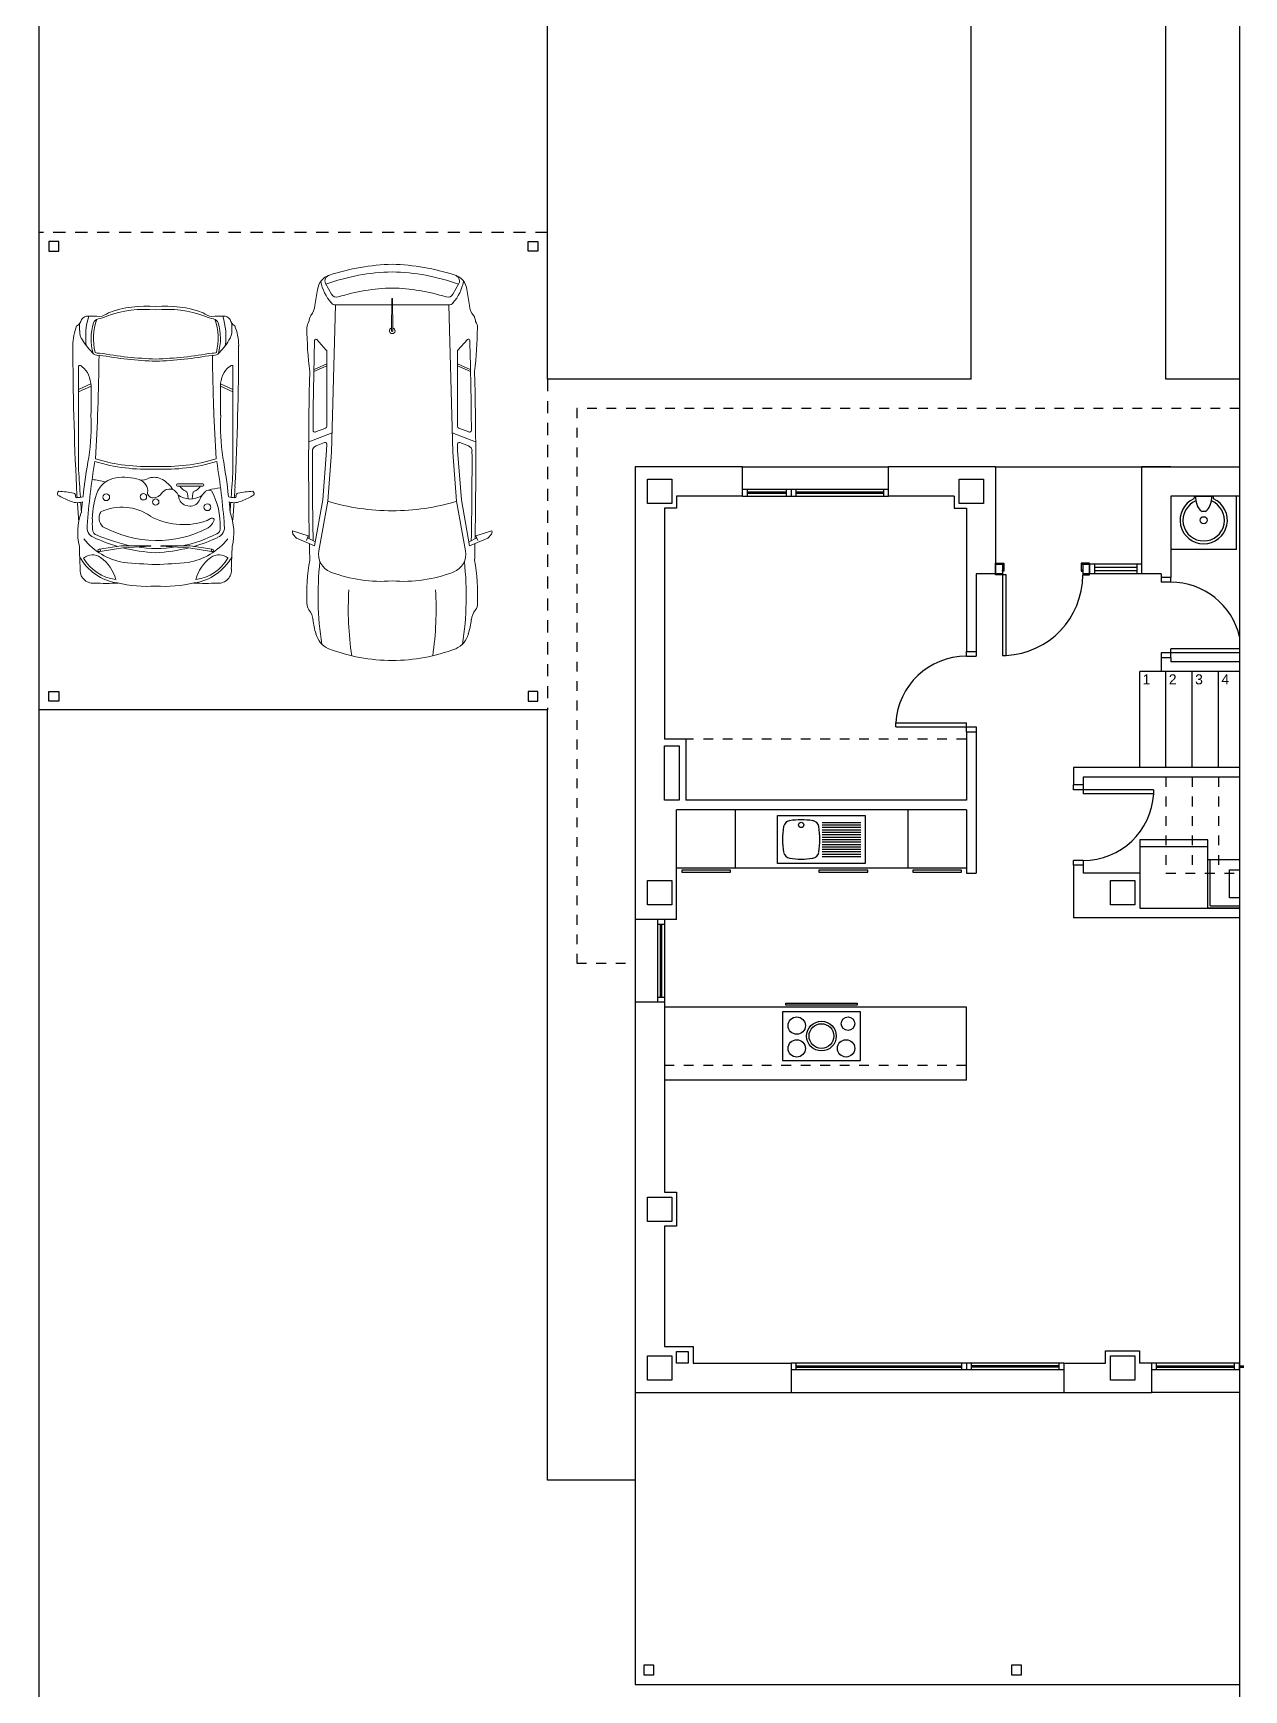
# Model space of a CAD drawing. Header units: millimetres. Extents: x 441061 to 442903, y 4515148 to 4515613.
# Drawn here: x 442649.87 to 442662.3, y 4515528.86 to 4515545.86 of the extents above; entities that cross this region are included whole.
import ezdxf
from ezdxf.enums import TextEntityAlignment as Align

# ---------------------------------------------------------------- set-up
doc = ezdxf.new("R2010")
doc.units = ezdxf.units.MM
doc.linetypes.add('CONTINUA', pattern=[0])
doc.linetypes.add('RAYITAS', pattern=[0.375, 0.25, -0.125])
for name, color, linetype in [('01_alzado', 5, 'CONTINUA'), ('01_implantación', 5, 'Continuous'), ('01_mono BAJA', 2, 'Continuous'), ('01_proyección', 4, 'RAYITAS'), ('01_urb interior', 4, 'Continuous')]:
    doc.layers.add(name, color=color, linetype=linetype)
doc.layers.add('01_muebles_B', color=254, linetype='Continuous', lineweight=5)
doc.styles.add('NIEVES2', font='sanss___.ttf')

# ---------------------------------------------------------------- blocks, each defined once
blk = doc.blocks.new('A$C0D711DC8')
at = {"layer": '01_muebles_B', "color": 254}
for p, q in [((10.733, 9.894), (9.764, 9.894)), ((10.493, 9.894), (10.545, 9.776)), ((10.515, 9.894), (10.567, 9.778)), ((9.004, 9.693), (9.038, 9.48)), ((9.056, 9.495), (9.026, 9.699)), ((9.038, 9.48), (9.054, 9.218)), ((9.056, 9.218), (9.056, 9.495)), ((9.038, 8.865), (9.054, 9.127)), ((9.054, 9.218), (9.056, 9.218)), ((9.054, 9.127), (9.056, 9.127)), ((9.056, 9.127), (9.056, 8.851)), ((9.614, 8.734), (9.614, 8.97)), ((9.634, 8.734), (9.634, 8.97)), ((9.004, 8.652), (9.038, 8.865)), ((9.056, 8.851), (9.026, 8.647)), ((9.546, 8.827), (9.494, 8.834)), ((9.546, 8.878), (9.495, 8.871)), ((10.493, 8.452), (10.545, 8.569)), ((10.515, 8.452), (10.567, 8.567)), ((10.733, 8.452), (9.764, 8.452))]:
    blk.add_line(p, q, dxfattribs=at)
for centre, radius in [((9.014, 9.701), 0.0121), ((9.51, 9.635), 0.0319), ((9.514, 9.288), 0.0297), ((9.466, 9.173), 0.0297), ((9.417, 8.691), 0.0319), ((9.014, 8.645), 0.0121)]:
    blk.add_circle(centre, radius, dxfattribs=at)
for centre, radius, start, end in [((10.167, 9.714), 0.738, 149.7434, 158.9846), ((9.544, 10.069), 0.023, 23.336, 131.4157), ((8.51, 10.147), 1.058, 348.7131, 356.2571), ((9.178, 9.352), 0.549, 69.8978, 103.4423), ((9.94, 2.874), 7.047, 93.9115, 95.3212), ((9.619, 9.904), 0.16, 152.3452, 197.1649), ((9.518, 9.909), 0.0131, 69.95, 178.3297), ((9.777, 9.927), 0.273, 183.7214, 196.1025), ((9.94, 2.874), 7.047, 92.7044, 93.5361), ((9.525, 9.945), 0.0232, 265.4824, 347.7447), ((10.995, -17.873), 27.82, 90.1403, 92.8584), ((10.906, 9.364), 0.584, 69.532, 87.9675), ((11.185, 9.948), 0.0842, 206.7402, 257.6517), ((10.942, 9.629), 2.236, 176.9311, 182.7066), ((8.829, 9.758), 0.121, 83.4929, 184.381), ((9.185, 9.462), 0.48, 118.4979, 171.6974), ((9.142, 9.497), 0.403, 119.7279, 173.0139), ((9.122, 5.315), 4.571, 90.9016, 93.5003), ((9.503, 9.367), 0.611, 128.6532, 169.9617), ((8.847, 9.764), 0.126, 322.6544, 41.1658), ((10.509, 9.106), 1.518, 154.798, 163.8884), ((9.226, 9.718), 0.0964, 77.7254, 158.9302), ((9.211, 9.707), 0.057, 88.7397, 167.4182), ((9.265, 9.038), 0.727, 86.5634, 94.2004), ((8.819, 3.701), 6.126, 80.3818, 85.9978), ((9.306, 9.064), 0.701, 67.8757, 89.7559), ((8.751, 3.271), 6.625, 83.7996, 84.6711), ((10.975, -10.424), 20.353, 94.2603, 94.5093), ((10.975, -10.424), 20.353, 93.4112, 94.1277), ((8.751, 3.271), 6.625, 80.1778, 83.3742), ((9.165, 9.803), 0.511, 341.8582, 355.871), ((11.471, 9.253), 1.7, 163.325, 182.6992), ((10.175, 11.66), 1.884, 261.0449, 273.0528), ((10.459, 15.409), 5.634, 268.1287, 270.8789), ((10.529, 10.11), 0.334, 272.7892, 291.8342), ((10.573, 9.974), 0.192, 294.6989, 323.0283), ((10.691, 9.894), 0.0501, 315.174, 347.3096), ((10.732, 9.885), 0.00831, 343.0311, 79.2932), ((10.894, 9.715), 0.0607, 143.7564, 193.2967), ((11.29, 9.332), 0.611, 121.0895, 136.7388), ((10.991, 9.25), 0.526, 73.7001, 105.481), ((10.991, 9.25), 0.505, 69.1925, 104.8598), ((11.01, 9.2), 0.627, 72.4585, 97.9913), ((11.059, 9.742), 0.141, 86.8457, 126.696), ((11.101, 8.862), 1.022, 88.2888, 91.9327), ((11.113, 9.698), 0.062, 14.8998, 65.8723), ((11.135, 9.81), 0.0644, 351.2386, 60.1485), ((10.241, 9.772), 0.959, 355.5054, 1.6982), ((8.653, 9.896), 0.361, 284.3027, 324.7225), ((9.975, 9.34), 0.903, 155.1761, 164.735), ((10.144, 9.165), 1.038, 151.121, 207.6483), ((9.314, 9.595), 0.107, 57.3841, 137.6524), ((8.958, 9.487), 0.459, 324.9496, 25.463), ((9.473, 9.516), 0.219, 7.735, 63.719), ((11.496, 9.248), 1.7, 163.325, 182.5468), ((12.246, 53.159), 43.488, 266.8642, 267.4858), ((12.021, 70.959), 61.269, 268.42618, 268.89057), ((14.417, 9.048), 3.64, 169.6671, 178.0415), ((14.417, 9.048), 3.62, 169.6671, 178.0415), ((10.903, 9.711), 0.0495, 146.1855, 196.1005), ((11.473, 9.762), 0.303, 189.085, 205.7225), ((11.352, 9.713), 0.156, 186.0058, 219.1392), ((10.256, 9.278), 1.007, 354.015, 20.5105), ((10.287, 9.262), 1.007, 354.9224, 20.5105), ((9.808, 9.261), 1.13, 166.1566, 184.4621), ((17.649, 8.764), 8.777, 175.3636, 177.3327), ((10.509, 9.106), 1.518, 165.717, 177.48), ((10.25, 9.166), 1.218, 160.2257, 168.6391), ((9.185, 9.47), 0.511, 343.3936, 8.525), ((10.25, 9.166), 1.218, 171.2453, 188.5682), ((9.566, 9.362), 0.114, 263.9035, 340.5155), ((9.771, 9.295), 0.101, 164.9008, 216.3288), ((9.808, 9.085), 1.13, 175.5379, 193.8434), ((17.649, 9.581), 8.777, 182.6673, 184.6364), ((10.509, 9.239), 1.518, 182.52, 194.283), ((9.904, 8.914), 0.65, 151.4841, 196.6746), ((9.552, 9.202), 0.047, 86.7847, 183.1724), ((9.6, 9.197), 0.0954, 178.5946, 241.3055), ((9.538, 9.188), 0.158, 330.3363, 17.3801), ((11.471, 9.093), 1.7, 177.3008, 196.675), ((11.496, 9.097), 1.7, 177.4532, 196.675), ((14.417, 9.297), 3.64, 181.9585, 190.3329), ((14.417, 9.297), 3.62, 181.9585, 190.3329), ((10.256, 9.068), 1.007, 339.4895, 5.985), ((10.287, 9.084), 1.007, 339.4895, 5.0776), ((9.686, 8.849), 0.193, 142.3155, 213.2169), ((9.492, 9.055), 0.098, 279.5997, 343.5492), ((9.498, 9.044), 0.0889, 349.0142, 50.9794), ((9.424, 9.265), 0.296, 301.9645, 328.2937), ((9.624, 8.97), 0.0104, 0, 180), ((10.942, 8.716), 2.236, 177.2934, 183.0689), ((9.185, 8.884), 0.48, 188.3026, 241.5021), ((9.503, 8.978), 0.611, 190.0383, 231.3468), ((10.509, 9.239), 1.518, 196.1116, 205.202), ((10.25, 9.166), 1.218, 191.3609, 207.4845), ((9.528, 8.859), 0.101, 101.4545, 181.9236), ((9.525, 8.854), 0.0985, 178.6673, 249.1293), ((9.543, 8.902), 0.0241, 275.7304, 333.0283), ((9.543, 8.803), 0.0241, 26.9717, 84.2696), ((9.665, 8.855), 0.106, 119.0162, 160.5033), ((9.665, 8.849), 0.106, 199.4967, 240.9838), ((9.142, 8.849), 0.403, 186.9861, 240.2721), ((8.653, 8.449), 0.361, 35.2775, 75.6973), ((8.847, 8.581), 0.126, 318.8342, 37.3456), ((9.346, 8.77), 0.149, 215.4424, 244.8998), ((9.507, 8.785), 0.232, 194.2372, 212.2618), ((9.285, 8.645), 0.0299, 337.3586, 32.1758), ((9.426, 8.595), 0.178, 39.093, 68.893), ((9.532, 8.677), 0.0451, 325.113, 43.0643), ((9.161, 8.546), 0.436, 2.9924, 17.9381), ((9.624, 8.734), 0.0104, 180, 0), ((11.473, 8.583), 0.303, 154.2775, 170.915), ((11.352, 8.632), 0.156, 140.8608, 173.9942), ((8.829, 8.587), 0.121, 175.619, 276.5071), ((9.226, 8.628), 0.0964, 201.0698, 282.2746), ((9.215, 8.619), 0.0486, 198.7488, 279.3616), ((9.25, 9.243), 0.672, 267.6901, 298.2478), ((8.819, 14.644), 6.126, 274.0022, 279.6182), ((9.299, 8.649), 0.0212, 220.8304, 310.3789), ((8.751, 15.074), 6.625, 276.6258, 279.8222), ((12.246, -34.814), 43.488, 92.5142, 93.1358), ((10.175, 6.685), 1.884, 86.9472, 98.9551), ((10.459, 2.936), 5.634, 89.1211, 91.8713), ((12.021, -52.613), 61.269, 91.10943, 91.57382), ((10.529, 8.236), 0.334, 68.1658, 87.2108), ((10.573, 8.372), 0.192, 36.9717, 65.3011), ((10.894, 8.63), 0.0607, 166.7033, 216.2436), ((11.29, 9.013), 0.611, 223.2612, 238.9105), ((10.991, 9.095), 0.526, 254.519, 286.2999), ((10.903, 8.634), 0.0495, 163.8995, 213.8145), ((10.991, 9.095), 0.505, 255.1402, 290.8075), ((11.01, 9.145), 0.627, 262.0087, 287.5415), ((11.113, 8.647), 0.062, 294.1277, 345.1002), ((11.135, 8.535), 0.0644, 299.8515, 8.7614), ((10.241, 8.573), 0.959, 358.3018, 4.4946), ((9.122, 13.031), 4.571, 266.4997, 269.0984), ((9.178, 8.993), 0.549, 256.5577, 290.1022), ((9.94, 15.472), 7.047, 264.6788, 266.0885), ((8.751, 15.074), 6.625, 275.3289, 276.2004), ((10.975, 28.769), 20.353, 265.4907, 265.7397), ((9.619, 8.441), 0.16, 162.8351, 207.6548), ((10.167, 8.631), 0.738, 201.0154, 210.2566), ((9.777, 8.418), 0.273, 163.8975, 176.2786), ((9.518, 8.436), 0.0131, 181.6703, 290.05), ((9.94, 15.472), 7.047, 266.4639, 267.2956), ((10.975, 28.769), 20.353, 265.8723, 266.5888), ((9.525, 8.401), 0.0232, 12.2553, 94.5176), ((8.51, 8.199), 1.058, 3.7429, 11.2869), ((10.995, 36.219), 27.82, 267.1416, 269.8597), ((10.691, 8.451), 0.0501, 12.6904, 44.826), ((10.732, 8.46), 0.00831, 280.7068, 16.9689), ((10.906, 8.982), 0.584, 272.0325, 290.468), ((11.059, 8.603), 0.141, 233.304, 273.1543), ((11.101, 9.484), 1.022, 268.0673, 271.7112), ((11.185, 8.397), 0.0842, 102.3483, 153.2598), ((9.544, 8.277), 0.023, 228.5843, 336.664)]:
    blk.add_arc(centre, radius, start, end, dxfattribs=at)
blk = doc.blocks.new('A$C392252A0')
at = {"layer": '01_muebles_B', "color": 254}
for p, q in [((10.715, 8.129), (10.705, 8.127)), ((10.705, 8.127), (10.752, 7.979)), ((10.738, 8.124), (10.715, 8.129)), ((10.775, 8.091), (10.738, 8.124)), ((10.846, 7.92), (10.775, 8.091)), ((8.605, 7.917), (8.455, 7.893)), ((9.019, 7.811), (8.92, 7.9)), ((9.201, 7.926), (9.149, 7.807)), ((9.219, 7.928), (9.166, 7.807)), ((9.784, 7.911), (9.748, 7.818)), ((9.876, 7.976), (9.791, 7.758)), ((9.913, 7.908), (9.882, 7.828)), ((10.418, 7.844), (10.846, 7.92)), ((10.752, 7.979), (10.798, 7.995)), ((10.773, 7.987), (10.809, 7.914)), ((8.499, 7.763), (8.397, 7.82)), ((8.599, 7.726), (9.971, 7.763)), ((9.731, 7.807), (9.031, 7.807)), ((9.898, 7.807), (9.958, 7.808)), ((10.418, 7.844), (9.958, 7.808)), ((10.43, 7.798), (9.971, 7.763)), ((10.43, 7.798), (10.894, 7.881)), ((8.599, 7.725), (8.599, 7.201)), ((8.839, 7.203), (8.537, 7.2)), ((8.537, 7.2), (8.537, 7.193)), ((8.839, 7.19), (8.537, 7.193)), ((8.599, 6.669), (8.599, 7.193)), ((8.599, 6.668), (9.971, 6.631)), ((8.499, 6.631), (8.397, 6.573)), ((8.605, 6.476), (8.455, 6.5)), ((9.019, 6.582), (8.92, 6.494)), ((9.731, 6.587), (9.031, 6.587)), ((9.201, 6.468), (9.149, 6.587)), ((9.219, 6.466), (9.166, 6.587)), ((9.784, 6.482), (9.748, 6.576)), ((9.876, 6.418), (9.791, 6.636)), ((9.913, 6.486), (9.882, 6.565)), ((9.898, 6.587), (9.958, 6.585)), ((10.418, 6.55), (9.958, 6.585)), ((10.43, 6.596), (9.971, 6.631)), ((10.418, 6.55), (10.846, 6.473)), ((10.43, 6.596), (10.894, 6.512)), ((10.705, 6.267), (10.752, 6.414)), ((10.752, 6.414), (10.798, 6.398)), ((10.773, 6.407), (10.809, 6.48)), ((10.846, 6.473), (10.775, 6.303)), ((10.715, 6.265), (10.705, 6.267)), ((10.738, 6.27), (10.715, 6.265)), ((10.775, 6.303), (10.738, 6.27))]:
    blk.add_line(p, q, dxfattribs=at)
for centre, radius, start, end in [((8.474, 7.733), 0.162, 96.7804, 161.7197), ((8.586, 8.093), 0.177, 275.9895, 308.6871), ((8.751, 7.888), 0.086, 87.4739, 128.6871), ((8.808, 7.907), 0.086, 87.4739, 128.6871), ((8.809, 4.809), 3.183, 82.5975, 89.9397), ((8.929, 7.908), 0.0124, 91.7937, 220.4777), ((10.022, -29.576), 37.513, 90.3882, 91.6701), ((10.099, -28.508), 36.485, 88.9288, 91.3819), ((9.768, 7.918), 0.0177, 338.7209, 90.3882), ((9.963, 7.889), 0.0531, 90.2143, 158.7209), ((10.099, -28.508), 36.45, 88.8997, 90.2143), ((10.099, -28.508), 36.485, 88.6181, 88.8592), ((11.3, 6.178), 1.816, 87.2886, 100.1742), ((11.313, 4.914), 2.974, 81.2806, 96.1737), ((11.389, 7.907), 0.086, 51.3129, 92.5261), ((11.554, 8.112), 0.177, 231.3129, 264.0105), ((11.467, 7.285), 0.654, 72.0531, 84.0105), ((11.619, 7.711), 0.203, 22.7994, 75.9629), ((10.216, 7.155), 1.997, 161.6598, 178.7983), ((10.242, 7.158), 1.952, 160.298, 178.865), ((8.375, 7.769), 0.0561, 66.6468, 164.8738), ((8.295, 7.436), 0.435, 49.0196, 78.8841), ((8.473, 7.717), 0.0531, 342.7058, 60.706), ((8.545, 7.725), 0.0531, 0, 49.0196), ((9.031, 7.824), 0.0177, 228.3547, 270), ((9.731, 7.824), 0.0177, 270, 338.7209), ((9.897, 7.823), 0.0159, 158.7209, 271.5074), ((8.43, 7.197), 2.089, 0, 16.7318), ((10.925, 7.707), 0.177, 21.0532, 100.1701), ((9.874, 7.302), 1.304, 355.3559, 21.0532), ((10.262, 7.197), 1.654, 0, 21.006), ((10.276, 7.152), 1.836, 162.6109, 178.6018), ((11.437, 4.633), 2.974, 81.5863, 93.456), ((10.216, 7.239), 1.997, 181.2017, 198.3402), ((10.242, 7.236), 1.952, 181.135, 199.702), ((10.276, 7.242), 1.836, 181.3982, 197.3891), ((8.839, 7.197), 0.0267, 193.7603, 166.2397), ((8.839, 7.197), 0.00662, 270, 90), ((8.43, 7.197), 2.089, 343.2682, 0), ((9.874, 7.091), 1.304, 338.9468, 4.6441), ((10.262, 7.197), 1.654, 338.994, 0), ((11.437, 9.761), 2.974, 266.544, 278.4137), ((8.473, 6.677), 0.0531, 299.294, 17.2942), ((8.545, 6.669), 0.0531, 310.9804, 0), ((8.474, 6.661), 0.162, 198.2803, 263.2196), ((8.375, 6.625), 0.0561, 195.1262, 293.3532), ((8.295, 6.957), 0.435, 281.1159, 310.9804), ((8.929, 6.486), 0.0124, 139.5223, 268.2063), ((9.031, 6.569), 0.0177, 90, 131.6453), ((9.731, 6.569), 0.0177, 21.2791, 90), ((9.897, 6.571), 0.0159, 88.4926, 201.2791), ((10.925, 6.686), 0.177, 259.8299, 338.9468), ((11.313, 9.479), 2.974, 263.8263, 278.7194), ((11.619, 6.682), 0.203, 284.0371, 337.2006), ((8.586, 6.3), 0.177, 51.3129, 84.0105), ((8.751, 6.506), 0.086, 231.3129, 272.5261), ((8.808, 6.487), 0.086, 231.3129, 272.5261), ((8.809, 9.584), 3.183, 270.0603, 277.4025), ((10.022, 43.97), 37.513, 268.3299, 269.6118), ((10.099, 42.902), 36.485, 268.6181, 271.0712), ((9.768, 6.476), 0.0177, 269.6118, 21.2791), ((9.963, 6.505), 0.0531, 201.2791, 269.7857), ((10.099, 42.902), 36.45, 269.7857, 271.1003), ((10.099, 42.902), 36.485, 271.1408, 271.3819), ((11.3, 8.215), 1.816, 259.8258, 272.7114), ((11.389, 6.487), 0.086, 267.4739, 308.6871), ((11.554, 6.282), 0.177, 95.9895, 128.6871), ((11.467, 7.108), 0.654, 275.9895, 287.9469)]:
    blk.add_arc(centre, radius, start, end, dxfattribs=at)

msp = doc.modelspace()

# ---------------------------------------------------------------- linework, layer by layer
at = {"layer": '01_alzado', "elevation": 0}
msp.add_lwpolyline([(442625.489, 4515554.517), (442662.255, 4515554.517), (442662.255, 4515523.829), (442625.489, 4515523.829)], close=True, dxfattribs=at)
at = {"layer": '01_implantación', "linetype": 'Continuous'}
msp.add_line((442649.929, 4515525.016, -839.482), (442649.929, 4515546.779, -839.482), dxfattribs=at)
at = {"layer": '01_implantación', "linetype": 'Continuous', "elevation": -839.482}
for points in [[(442650.129, 4515543.623), (442650.129, 4515543.723), (442650.029, 4515543.723), (442650.029, 4515543.623)], [(442654.949, 4515543.623), (442654.949, 4515543.723), (442655.049, 4515543.723), (442655.049, 4515543.623)], [(442650.129, 4515539.103), (442650.129, 4515539.003), (442650.029, 4515539.003), (442650.029, 4515539.103)], [(442654.949, 4515539.103), (442654.949, 4515539.003), (442655.049, 4515539.003), (442655.049, 4515539.103)]]:
    msp.add_lwpolyline(points, close=True, dxfattribs=at)
at = {"layer": '01_mono BAJA', "color": 254}
for p, q in [((442657.149, 4515541.409, -839.482), (442656.049, 4515541.409, -839.482)), ((442656.049, 4515541.409, -839.482), (442656.049, 4515536.764, -839.482)), ((442657.149, 4515541.109, -839.482), (442657.149, 4515541.409, -839.482)), ((442657.149, 4515541.409, -839.482), (442658.649, 4515541.409, -839.482)), ((442659.749, 4515541.409, -839.482), (442658.649, 4515541.409, -839.482)), ((442658.649, 4515541.109, -839.482), (442658.649, 4515541.409, -839.482)), ((442659.749, 4515541.409, -839.482), (442659.749, 4515540.309, -839.482)), ((442659.749, 4515541.409, -839.482), (442661.249, 4515541.409, -839.482)), ((442661.549, 4515541.409, -839.482), (442661.249, 4515541.409, -839.482)), ((442661.249, 4515541.409, -839.482), (442661.249, 4515540.309, -839.482)), ((442661.249, 4515541.409, -839.482), (442662.255, 4515541.409, -839.482)), ((442657.149, 4515541.179, -839.482), (442658.649, 4515541.179, -839.482)), ((442657.199, 4515541.179, -839.482), (442657.199, 4515541.109, -839.482)), ((442657.199, 4515541.151, -839.482), (442657.599, 4515541.151, -839.482)), ((442657.599, 4515541.179, -839.482), (442657.599, 4515541.109, -839.482)), ((442657.649, 4515541.179, -839.482), (442657.649, 4515541.109, -839.482)), ((442657.699, 4515541.179, -839.482), (442657.699, 4515541.109, -839.482)), ((442657.699, 4515541.151, -839.482), (442658.599, 4515541.151, -839.482)), ((442658.599, 4515541.179, -839.482), (442658.599, 4515541.109, -839.482)), ((442656.349, 4515540.984, -839.482), (442656.349, 4515538.614, -839.482)), ((442656.474, 4515540.984, -839.482), (442656.349, 4515540.984, -839.482)), ((442657.149, 4515541.109, -839.482), (442656.474, 4515541.109, -839.482)), ((442656.474, 4515541.109, -839.482), (442656.474, 4515540.984, -839.482)), ((442657.149, 4515541.109, -839.482), (442658.649, 4515541.109, -839.482)), ((442657.199, 4515541.137, -839.482), (442657.599, 4515541.137, -839.482)), ((442657.699, 4515541.137, -839.482), (442658.599, 4515541.137, -839.482)), ((442659.324, 4515541.109, -839.482), (442658.649, 4515541.109, -839.482)), ((442659.324, 4515541.109, -839.482), (442659.324, 4515540.984, -839.482)), ((442659.324, 4515540.984, -839.482), (442659.449, 4515540.984, -839.482)), ((442659.449, 4515540.984, -839.482), (442659.449, 4515539.514, -839.482)), ((442661.549, 4515541.109, -839.482), (442661.549, 4515540.274, -839.482)), ((442662.255, 4515541.109, -839.482), (442661.549, 4515541.109, -839.482)), ((442661.789, 4515541.106, -839.482), (442661.79, 4515541.092, -839.482)), ((442661.792, 4515541.109, -839.482), (442661.98, 4515541.109, -839.482)), ((442661.983, 4515541.106, -839.482), (442661.982, 4515541.092, -839.482)), ((442662.224, 4515540.559, -839.482), (442662.224, 4515541.109, -839.482)), ((442661.901, 4515540.952, -839.482), (442661.871, 4515540.952, -839.482)), ((442662.224, 4515540.559, -839.482), (442661.549, 4515540.559, -839.482)), ((442659.749, 4515540.309, -839.482), (442659.549, 4515540.309, -839.482)), ((442659.549, 4515540.309, -839.482), (442659.549, 4515539.514, -839.482)), ((442659.759, 4515540.309, -839.482), (442659.819, 4515540.309, -839.482)), ((442659.819, 4515540.339, -839.482), (442659.819, 4515540.309, -839.482)), ((442659.834, 4515540.409, -839.482), (442659.834, 4515540.349, -839.482)), ((442660.629, 4515540.409, -839.482), (442660.629, 4515540.349, -839.482)), ((442660.644, 4515540.339, -839.482), (442660.644, 4515540.309, -839.482)), ((442660.714, 4515540.409, -839.482), (442660.714, 4515540.309, -839.482)), ((442661.249, 4515540.409, -839.482), (442660.714, 4515540.409, -839.482)), ((442661.249, 4515540.309, -839.482), (442660.714, 4515540.309, -839.482)), ((442660.764, 4515540.409, -839.482), (442660.764, 4515540.309, -839.482)), ((442661.199, 4515540.376, -839.482), (442660.764, 4515540.376, -839.482)), ((442661.199, 4515540.341, -839.482), (442660.764, 4515540.341, -839.482)), ((442661.199, 4515540.409, -839.482), (442661.199, 4515540.309, -839.482)), ((442661.449, 4515540.309, -839.482), (442661.249, 4515540.309, -839.482)), ((442661.449, 4515540.309, -839.482), (442661.449, 4515540.274, -839.482)), ((442661.549, 4515540.274, -839.482), (442661.449, 4515540.274, -839.482)), ((442661.449, 4515540.274, -839.482), (442661.449, 4515540.224, -839.482)), ((442661.549, 4515540.224, -839.482), (442661.449, 4515540.224, -839.482)), ((442661.549, 4515540.224, -839.482), (442661.549, 4515540.274, -839.482)), ((442659.449, 4515539.464, -839.482), (442659.449, 4515539.514, -839.482)), ((442659.449, 4515539.514, -839.482), (442659.549, 4515539.514, -839.482)), ((442659.449, 4515539.464, -839.482), (442659.549, 4515539.464, -839.482)), ((442659.549, 4515539.514, -839.482), (442659.549, 4515539.464, -839.482)), ((442662.255, 4515539.499, -839.482), (442661.449, 4515539.499, -839.482)), ((442661.449, 4515539.499, -839.482), (442661.449, 4515539.449, -839.482)), ((442661.449, 4515539.449, -839.482), (442661.449, 4515539.309, -839.482)), ((442661.549, 4515539.449, -839.482), (442661.449, 4515539.449, -839.482)), ((442661.549, 4515539.449, -839.482), (442661.549, 4515539.541, -839.482)), ((442662.255, 4515539.541, -839.482), (442661.549, 4515539.541, -839.482)), ((442661.549, 4515539.449, -839.482), (442661.549, 4515539.409, -839.482)), ((442661.229, 4515538.324, -839.482), (442661.229, 4515539.309, -839.482)), ((442661.449, 4515539.309, -839.482), (442661.229, 4515539.309, -839.482)), ((442662.255, 4515539.309, -839.482), (442661.449, 4515539.309, -839.482)), ((442661.499, 4515538.324, -839.482), (442661.499, 4515539.309, -839.482)), ((442662.255, 4515539.409, -839.482), (442661.549, 4515539.409, -839.482)), ((442661.769, 4515538.324, -839.482), (442661.769, 4515539.309, -839.482)), ((442662.039, 4515538.324, -839.482), (442662.039, 4515539.309, -839.482)), ((442658.725, 4515538.739, -839.482), (442658.725, 4515538.781, -839.482)), ((442658.725, 4515538.781, -839.482), (442659.449, 4515538.781, -839.482)), ((442659.449, 4515538.689, -839.482), (442659.449, 4515538.781, -839.482)), ((442656.569, 4515538.614, -839.482), (442656.349, 4515538.614, -839.482)), ((442656.569, 4515538.614, -839.482), (442656.569, 4515537.989, -839.482)), ((442658.725, 4515538.739, -839.482), (442659.549, 4515538.739, -839.482)), ((442659.449, 4515538.689, -839.482), (442659.449, 4515537.989, -839.482)), ((442659.449, 4515538.689, -839.482), (442659.549, 4515538.689, -839.482)), ((442659.549, 4515538.739, -839.482), (442659.549, 4515538.689, -839.482)), ((442659.549, 4515538.689, -839.482), (442659.549, 4515537.239, -839.482)), ((442662.255, 4515538.324, -839.482), (442660.549, 4515538.324, -839.482)), ((442660.549, 4515538.324, -839.482), (442660.549, 4515538.144, -839.482)), ((442660.549, 4515538.324, -839.482), (442660.549, 4515538.144, -839.482)), ((442660.549, 4515538.094, -839.482), (442660.549, 4515538.144, -839.482)), ((442660.649, 4515538.144, -839.482), (442660.549, 4515538.144, -839.482)), ((442661.372, 4515538.094, -839.482), (442660.549, 4515538.094, -839.482)), ((442662.255, 4515538.224, -839.482), (442660.649, 4515538.224, -839.482)), ((442660.649, 4515538.224, -839.482), (442660.649, 4515538.144, -839.482)), ((442660.649, 4515538.224, -839.482), (442660.649, 4515538.144, -839.482)), ((442660.649, 4515538.144, -839.482), (442660.649, 4515538.052, -839.482)), ((442661.372, 4515538.094, -839.482), (442661.372, 4515538.052, -839.482)), ((442659.449, 4515537.989, -839.482), (442656.569, 4515537.989, -839.482)), ((442661.372, 4515538.052, -839.482), (442660.649, 4515538.052, -839.482)), ((442659.449, 4515537.889, -839.482), (442656.474, 4515537.889, -839.482)), ((442656.474, 4515536.764, -839.482), (442656.474, 4515537.889, -839.482)), ((442657.074, 4515537.889, -839.482), (442657.074, 4515537.289, -839.482)), ((442657.511, 4515537.339, -839.482), (442657.511, 4515537.829, -839.482)), ((442657.511, 4515537.829, -839.482), (442658.411, 4515537.829, -839.482)), ((442657.97, 4515537.759, -839.482), (442658.366, 4515537.759, -839.482)), ((442658.411, 4515537.829, -839.482), (442658.411, 4515537.339, -839.482)), ((442658.849, 4515537.889, -839.482), (442658.849, 4515537.289, -839.482)), ((442659.449, 4515537.889, -839.482), (442659.449, 4515537.239, -839.482)), ((442657.97, 4515537.734, -839.482), (442658.366, 4515537.734, -839.482)), ((442657.97, 4515537.709, -839.482), (442658.366, 4515537.709, -839.482)), ((442657.97, 4515537.684, -839.482), (442658.366, 4515537.684, -839.482)), ((442657.97, 4515537.659, -839.482), (442658.366, 4515537.659, -839.482)), ((442657.97, 4515537.634, -839.482), (442658.366, 4515537.634, -839.482)), ((442657.97, 4515537.609, -839.482), (442658.366, 4515537.609, -839.482)), ((442657.97, 4515537.584, -839.482), (442658.366, 4515537.584, -839.482)), ((442657.97, 4515537.559, -839.482), (442658.366, 4515537.559, -839.482)), ((442657.97, 4515537.534, -839.482), (442658.366, 4515537.534, -839.482)), ((442657.97, 4515537.509, -839.482), (442658.366, 4515537.509, -839.482)), ((442657.97, 4515537.484, -839.482), (442658.366, 4515537.484, -839.482)), ((442657.97, 4515537.459, -839.482), (442658.366, 4515537.459, -839.482)), ((442657.97, 4515537.434, -839.482), (442658.366, 4515537.434, -839.482)), ((442657.97, 4515537.409, -839.482), (442658.366, 4515537.409, -839.482)), ((442661.929, 4515537.509, -839.482), (442661.229, 4515537.509, -839.482)), ((442659.449, 4515537.289, -839.482), (442656.474, 4515537.289, -839.482)), ((442658.411, 4515537.339, -839.482), (442657.511, 4515537.339, -839.482)), ((442659.449, 4515537.239, -839.482), (442659.549, 4515537.239, -839.482)), ((442660.549, 4515537.319, -839.482), (442660.549, 4515537.369, -839.482)), ((442660.649, 4515537.369, -839.482), (442660.549, 4515537.369, -839.482)), ((442660.549, 4515537.319, -839.482), (442660.549, 4515536.779, -839.482)), ((442660.649, 4515537.319, -839.482), (442660.549, 4515537.319, -839.482)), ((442660.649, 4515537.369, -839.482), (442660.649, 4515537.319, -839.482)), ((442660.649, 4515537.319, -839.482), (442660.649, 4515537.239, -839.482)), ((442661.228, 4515537.239, -839.482), (442660.649, 4515537.239, -839.482)), ((442661.229, 4515537.239, -839.482), (442661.229, 4515536.879, -839.482)), ((442661.953, 4515536.904, -839.482), (442661.953, 4515537.379, -839.482)), ((442661.953, 4515536.904, -839.482), (442662.255, 4515536.904, -839.482)), ((442656.474, 4515536.764, -839.482), (442656.049, 4515536.764, -839.482)), ((442656.049, 4515536.764, -839.482), (442656.049, 4515535.914, -839.482)), ((442656.279, 4515536.764, -839.482), (442656.279, 4515535.914, -839.482)), ((442656.349, 4515536.764, -839.482), (442656.349, 4515535.914, -839.482)), ((442662.255, 4515536.779, -839.482), (442660.549, 4515536.779, -839.482)), ((442661.229, 4515536.879, -839.482), (442662.255, 4515536.879, -839.482)), ((442656.279, 4515536.714, -839.482), (442656.349, 4515536.714, -839.482)), ((442656.307, 4515535.964, -839.482), (442656.307, 4515536.714, -839.482)), ((442656.321, 4515535.964, -839.482), (442656.321, 4515536.714, -839.482)), ((442656.349, 4515535.914, -839.482), (442656.049, 4515535.914, -839.482)), ((442656.049, 4515535.914, -839.482), (442656.049, 4515531.909, -839.482)), ((442656.279, 4515535.964, -839.482), (442656.349, 4515535.964, -839.482)), ((442656.349, 4515535.914, -839.482), (442656.349, 4515533.964, -839.482)), ((442659.449, 4515535.864, -839.482), (442656.349, 4515535.864, -839.482)), ((442659.449, 4515535.114, -839.482), (442659.449, 4515535.864, -839.482)), ((442659.449, 4515535.114, -839.482), (442656.349, 4515535.114, -839.482)), ((442656.349, 4515533.614, -839.482), (442656.349, 4515532.379, -839.482)), ((442656.349, 4515532.379, -839.482), (442656.644, 4515532.379, -839.482)), ((442656.644, 4515532.379, -839.482), (442656.644, 4515532.209, -839.482)), ((442656.644, 4515532.209, -839.482), (442657.649, 4515532.209, -839.482)), ((442657.649, 4515532.209, -839.482), (442657.649, 4515531.909, -839.482)), ((442660.449, 4515532.208, -839.482), (442657.649, 4515532.209, -839.482)), ((442660.449, 4515532.139, -839.482), (442657.649, 4515532.139, -839.482)), ((442657.699, 4515532.209, -839.482), (442657.699, 4515532.139, -839.482)), ((442657.699, 4515532.181, -839.482), (442659.399, 4515532.181, -839.482)), ((442657.699, 4515532.167, -839.482), (442659.399, 4515532.167, -839.482)), ((442659.399, 4515532.209, -839.482), (442659.399, 4515532.139, -839.482)), ((442659.449, 4515532.209, -839.482), (442659.449, 4515532.139, -839.482)), ((442659.499, 4515532.209, -839.482), (442659.499, 4515532.139, -839.482)), ((442660.398, 4515532.181, -839.482), (442659.499, 4515532.181, -839.482)), ((442660.398, 4515532.167, -839.482), (442659.499, 4515532.167, -839.482)), ((442660.398, 4515532.209, -839.482), (442660.398, 4515532.139, -839.482)), ((442660.449, 4515532.208, -839.482), (442660.449, 4515531.909, -839.482)), ((442660.449, 4515532.208, -839.482), (442660.878, 4515532.208, -839.482)), ((442661.349, 4515532.209, -839.482), (442661.228, 4515532.209, -839.482)), ((442662.255, 4515532.209, -839.482), (442661.349, 4515532.209, -839.482)), ((442661.349, 4515532.209, -839.482), (442661.349, 4515531.909, -839.482)), ((442662.255, 4515532.139, -839.482), (442661.349, 4515532.139, -839.482)), ((442661.399, 4515532.209, -839.482), (442661.399, 4515532.139, -839.482)), ((442661.399, 4515532.181, -839.482), (442662.199, 4515532.181, -839.482)), ((442661.399, 4515532.167, -839.482), (442662.199, 4515532.167, -839.482)), ((442662.199, 4515532.209, -839.482), (442662.199, 4515532.139, -839.482)), ((442662.249, 4515532.209, -839.482), (442662.249, 4515532.139, -839.482)), ((442662.255, 4515532.181, -839.482), (442662.299, 4515532.181, -839.482)), ((442662.255, 4515532.167, -839.482), (442662.299, 4515532.167, -839.482)), ((442656.049, 4515531.909, -839.482), (442657.649, 4515531.909, -839.482)), ((442656.049, 4515531.909, -839.482), (442656.049, 4515528.909, -839.482)), ((442657.649, 4515531.909, -839.482), (442660.449, 4515531.909, -839.482)), ((442660.449, 4515531.909, -839.482), (442661.349, 4515531.909, -839.482)), ((442662.255, 4515531.909, -839.482), (442661.349, 4515531.909, -839.482)), ((442656.049, 4515528.909, -839.482), (442662.255, 4515528.909, -839.482))]:
    msp.add_line(p, q, dxfattribs=at)
for points in [[(442656.424, 4515541.034), (442656.174, 4515541.034), (442656.174, 4515541.284), (442656.424, 4515541.284), (442656.424, 4515541.034)], [(442659.624, 4515541.034), (442659.374, 4515541.034), (442659.374, 4515541.284), (442659.624, 4515541.284), (442659.624, 4515541.034)], [(442656.424, 4515536.914), (442656.174, 4515536.914), (442656.174, 4515537.164), (442656.424, 4515537.164), (442656.424, 4515536.914)], [(442661.178, 4515536.914), (442660.928, 4515536.914), (442660.928, 4515537.164), (442661.178, 4515537.164), (442661.178, 4515536.914)], [(442656.424, 4515533.664), (442656.174, 4515533.664), (442656.174, 4515533.914), (442656.424, 4515533.914), (442656.424, 4515533.664)], [(442656.424, 4515532.034), (442656.174, 4515532.034), (442656.174, 4515532.284), (442656.424, 4515532.284), (442656.424, 4515532.034)], [(442661.178, 4515532.034), (442660.928, 4515532.034), (442660.928, 4515532.284), (442661.178, 4515532.284), (442661.178, 4515532.034)]]:
    msp.add_lwpolyline(points, close=True, dxfattribs=at)
at = {"layer": '01_mono BAJA', "color": 254, "elevation": -839.482}
for points in [[(442659.834, 4515540.419), (442659.834, 4515540.409), (442659.749, 4515540.409), (442659.749, 4515540.419)], [(442659.819, 4515540.309), (442659.749, 4515540.309), (442659.749, 4515540.409), (442659.819, 4515540.409)], [(442659.819, 4515540.309), (442659.819, 4515540.299), (442659.749, 4515540.299), (442659.749, 4515540.309)], [(442659.834, 4515540.349), (442659.834, 4515540.339), (442659.819, 4515540.339), (442659.819, 4515540.349)], [(442659.819, 4515540.299), (442659.819, 4515539.474), (442659.858, 4515539.474), (442659.858, 4515540.299)], [(442660.629, 4515540.419), (442660.629, 4515540.409), (442660.714, 4515540.409), (442660.714, 4515540.419)], [(442660.629, 4515540.349), (442660.629, 4515540.339), (442660.644, 4515540.339), (442660.644, 4515540.349)], [(442660.644, 4515540.309), (442660.644, 4515540.299), (442660.714, 4515540.299), (442660.714, 4515540.309)], [(442656.349, 4515538.544), (442656.499, 4515538.544), (442656.499, 4515537.989), (442656.349, 4515537.989)], [(442661.229, 4515537.579), (442661.229, 4515536.879), (442661.929, 4515536.879), (442661.929, 4515537.579)], [(442656.526, 4515537.269), (442656.526, 4515537.249), (442657.026, 4515537.249), (442657.026, 4515537.269)], [(442657.936, 4515537.269), (442657.936, 4515537.249), (442658.436, 4515537.249), (442658.436, 4515537.269)], [(442658.899, 4515537.269), (442658.899, 4515537.249), (442659.399, 4515537.249), (442659.399, 4515537.269)], [(442658.329, 4515535.884), (442657.594, 4515535.884), (442657.594, 4515535.903), (442658.329, 4515535.903)], [(442657.561, 4515535.316), (442658.361, 4515535.316), (442658.361, 4515535.816), (442657.561, 4515535.816)], [(442656.474, 4515532.329), (442656.594, 4515532.329), (442656.594, 4515532.209), (442656.474, 4515532.209)], [(442656.239, 4515529.109), (442656.139, 4515529.109), (442656.139, 4515529.009), (442656.239, 4515529.009)], [(442660.014, 4515529.109), (442659.914, 4515529.109), (442659.914, 4515529.009), (442660.014, 4515529.009)]]:
    msp.add_lwpolyline(points, close=True, dxfattribs=at)
for points in [[(442660.644, 4515540.409), (442660.644, 4515540.309)], [(442660.714, 4515540.309), (442660.714, 4515540.409)], [(442662.255, 4515536.879), (442661.928, 4515536.879), (442661.928, 4515537.379), (442662.255, 4515537.379)], [(442662.255, 4515536.985), (442662.152, 4515536.985), (442662.152, 4515537.272), (442662.255, 4515537.272)], [(442656.349, 4515533.964), (442656.474, 4515533.964), (442656.474, 4515533.614), (442656.349, 4515533.614)]]:
    msp.add_lwpolyline(points, dxfattribs=at)
at = {"layer": '01_mono BAJA', "color": 254}
msp.add_lwpolyline([(442660.878, 4515532.208), (442660.878, 4515532.334), (442661.228, 4515532.334), (442661.228, 4515532.209)], dxfattribs=at)
for centre, radius in [((442661.886, 4515540.861, -839.482), 0.036), ((442657.753, 4515537.733, -839.482), 0.0275), ((442657.708, 4515535.673, -839.482), 0.089), ((442657.961, 4515535.566, -839.482), 0.152), ((442658.234, 4515535.693, -839.482), 0.0693), ((442657.961, 4515535.566, -839.482), 0.127), ((442657.708, 4515535.439, -839.482), 0.089), ((442658.214, 4515535.44, -839.482), 0.089)]:
    msp.add_circle(centre, radius, dxfattribs=at)
for centre, radius, start, end in [((442661.886, 4515540.861, -839.482), 0.243, 114.8749, 65.1251), ((442661.886, 4515540.861, -839.482), 0.213, 112.0656, 68.0564), ((442661.777, 4515541.093, -839.482), 0.0128, 300.5291, 356.214), ((442661.792, 4515541.106, -839.482), 0.0027, 90, 173.3159), ((442662.082, 4515541.106, -839.482), 0.279, 179.383, 196.8165), ((442661.951, 4515541.066, -839.482), 0.143, 196.8165, 225.6956), ((442661.82, 4515541.066, -839.482), 0.143, 314.3044, 343.1835), ((442661.69, 4515541.106, -839.482), 0.279, 343.1835, 0.617), ((442661.98, 4515541.106, -839.482), 0.0027, 6.6841, 90), ((442661.995, 4515541.093, -839.482), 0.0128, 183.786, 239.4709), ((442661.886, 4515540.999, -839.482), 0.0498, 225.6956, 252.5904), ((442661.886, 4515540.999, -839.482), 0.0498, 287.9532, 314.3044), ((442659.817, 4515540.299, -839.482), 0.827, 272.8856, 359.9505), ((442661.549, 4515539.499, -839.482), 0.725, 13.0525, 90), ((442659.449, 4515538.739, -839.482), 0.725, 90, 176.7242), ((442660.649, 4515538.094, -839.482), 0.725, 270, 356.7242), ((442657.647, 4515537.703, -839.482), 0.075, 99.0787, 169.8852), ((442657.753, 4515537.036, -839.482), 0.75, 80.9213, 99.0787), ((442657.86, 4515537.703, -839.482), 0.075, 10.1148, 80.9213), ((442658.311, 4515537.584, -839.482), 0.75, 169.8852, 190.1148), ((442657.195, 4515537.584, -839.482), 0.75, 349.8852, 10.1148), ((442657.647, 4515537.465, -839.482), 0.075, 190.1148, 260.9213), ((442657.86, 4515537.465, -839.482), 0.075, 279.0787, 349.8852), ((442657.753, 4515538.132, -839.482), 0.75, 260.9213, 279.0787)]:
    msp.add_arc(centre, radius, start, end, dxfattribs=at)
at = {"layer": '01_proyección', "color": 120, "linetype": 'RAYITAS', "ltscale": 0.5}
for p, q in [((442655.149, 4515543.813, -839.482), (442649.929, 4515543.813, -839.482)), ((442655.149, 4515542.309, -839.482), (442655.149, 4515538.913, -839.482))]:
    msp.add_line(p, q, dxfattribs=at)
at = {"layer": '01_proyección', "color": 120, "ltscale": 0.25}
for p, q in [((442659.449, 4515538.614, -839.482), (442656.569, 4515538.614, -839.482)), ((442661.499, 4515538.224, -839.482), (442661.499, 4515537.239, -839.482)), ((442661.769, 4515538.224, -839.482), (442661.769, 4515537.239, -839.482)), ((442662.039, 4515538.224, -839.482), (442662.039, 4515537.239, -839.482)), ((442661.499, 4515537.239, -839.482), (442662.255, 4515537.239, -839.482)), ((442659.449, 4515535.264, -839.482), (442656.349, 4515535.264, -839.482))]:
    msp.add_line(p, q, dxfattribs=at)
at = {"layer": '01_proyección', "color": 120, "ltscale": 0.25, "elevation": -839.482}
msp.add_lwpolyline([(442662.255, 4515542.009), (442655.449, 4515542.009), (442655.449, 4515536.314), (442656.049, 4515536.314)], dxfattribs=at)
at = {"layer": '01_urb interior', "color": 2}
for p, q in [((442655.149, 4515542.309, -839.482), (442655.149, 4515546.78, -839.482)), ((442659.499, 4515542.309, -839.482), (442659.499, 4515546.777, -839.482)), ((442661.499, 4515542.309, -839.482), (442661.499, 4515546.771, -839.482)), ((442659.499, 4515542.309, -839.482), (442655.149, 4515542.309, -839.482)), ((442662.255, 4515542.309, -839.482), (442661.499, 4515542.309, -839.482)), ((442655.149, 4515538.913, -839.482), (442649.929, 4515538.913, -839.482)), ((442655.149, 4515531.009, -839.482), (442655.149, 4515538.913, -839.482)), ((442656.049, 4515531.009, -839.482), (442655.149, 4515531.009, -839.482))]:
    msp.add_line(p, q, dxfattribs=at)

# ---------------------------------------------------------------- block references
at = {"layer": '01_muebles_B', "xscale": 1.1, "yscale": 1.1, "zscale": 1.1}
for name, p, rotation in [('A$C392252A0', (442645.637, 4515552.529, -839.482), 269.999999637505), ('A$C0D711DC8', (442661.216, 4515530.636, -839.482), 89.99999963750497)]:
    msp.add_blockref(name, p, dxfattribs=dict(at, rotation=rotation))

# ---------------------------------------------------------------- texts
at = {"layer": '01_mono BAJA', "color": 254, "style": 'NIEVES2'}
for s, p in [('1', (442661.298, 4515539.176, -839.482)), ('2', (442661.568, 4515539.176, -839.482)), ('3', (442661.838, 4515539.176, -839.482)), ('4', (442662.108, 4515539.176, -839.482))]:
    msp.add_text(s, height=0.103, rotation=360, dxfattribs=at).set_placement(p, align=Align.CENTER)

doc.saveas('drawing.dxf')
